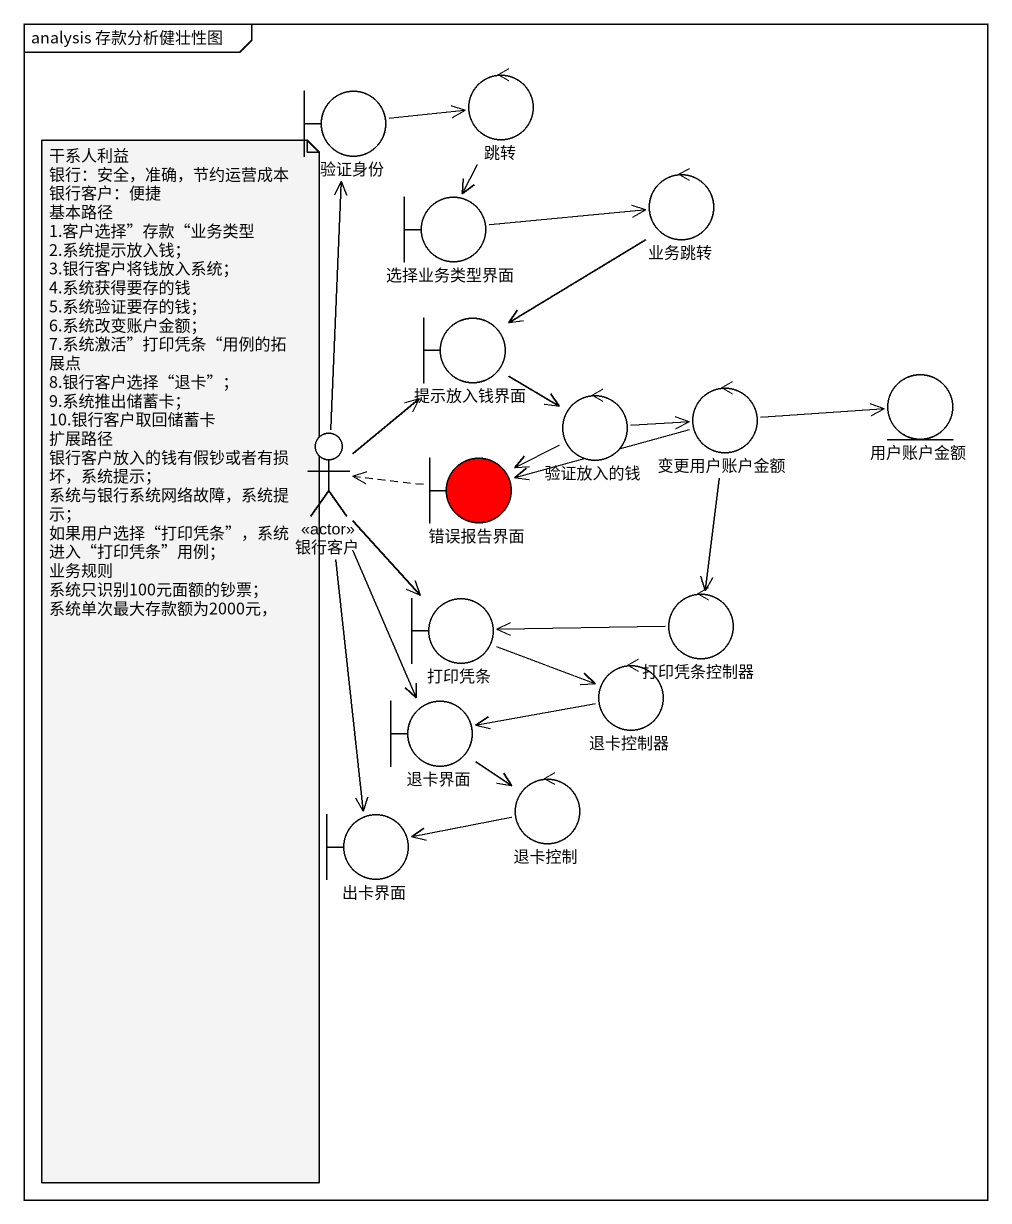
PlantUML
@startuml
mainframe analysis 存款分析健壮性图
boundary 验证身份
control 跳转
boundary 选择业务类型界面
control 业务跳转
boundary 提示放入钱界面
control 验证放入的钱
control 变更用户账户金额
entity 用户账户金额
actor 银行客户 <<actor>>
boundary 错误报告界面 #FF0000
boundary 打印凭条
control 打印凭条控制器
control 退卡控制器
boundary 退卡界面
boundary 出卡界面
control 退卡控制
验证身份 -right-> 跳转
跳转 --> 选择业务类型界面
选择业务类型界面 -right-> 业务跳转
业务跳转 --> 提示放入钱界面
提示放入钱界面 --> 验证放入的钱
验证放入的钱 -right-> 变更用户账户金额
验证放入的钱 -left-> 错误报告界面
变更用户账户金额 -right-> 用户账户金额
变更用户账户金额 -left-> 错误报告界面
变更用户账户金额 --> 打印凭条控制器
银行客户 -up-> 验证身份
银行客户 -up-> 提示放入钱界面
银行客户 <.right. 错误报告界面
银行客户 --> 打印凭条
银行客户 --> 退卡界面
银行客户 --> 出卡界面
打印凭条 <-right- 打印凭条控制器
打印凭条 -right-> 退卡控制器
退卡控制器 -left-> 退卡界面
退卡界面 --> 退卡控制
退卡控制 -left-> 出卡界面
note as N1
  干系人利益
  银行：安全，准确，节约运营成本
  银行客户：便捷
  基本路径
  1.客户选择”存款“业务类型
  2.系统提示放入钱；
  3.银行客户将钱放入系统；
  4.系统获得要存的钱
  5.系统验证要存的钱；
  6.系统改变账户金额；
  7.系统激活”打印凭条“用例的拓展点
  8.银行客户选择“退卡”；
  9.系统推出储蓄卡；
  10.银行客户取回储蓄卡
  扩展路径
  银行客户放入的钱有假钞或者有损坏，系统提示；
  系统与银行系统网络故障，系统提示；
  如果用户选择“打印凭条”，系统进入“打印凭条”用例；
  业务规则
  系统只识别100元面额的钞票；
  系统单次最大存款额为2000元，
end note
@enduml
